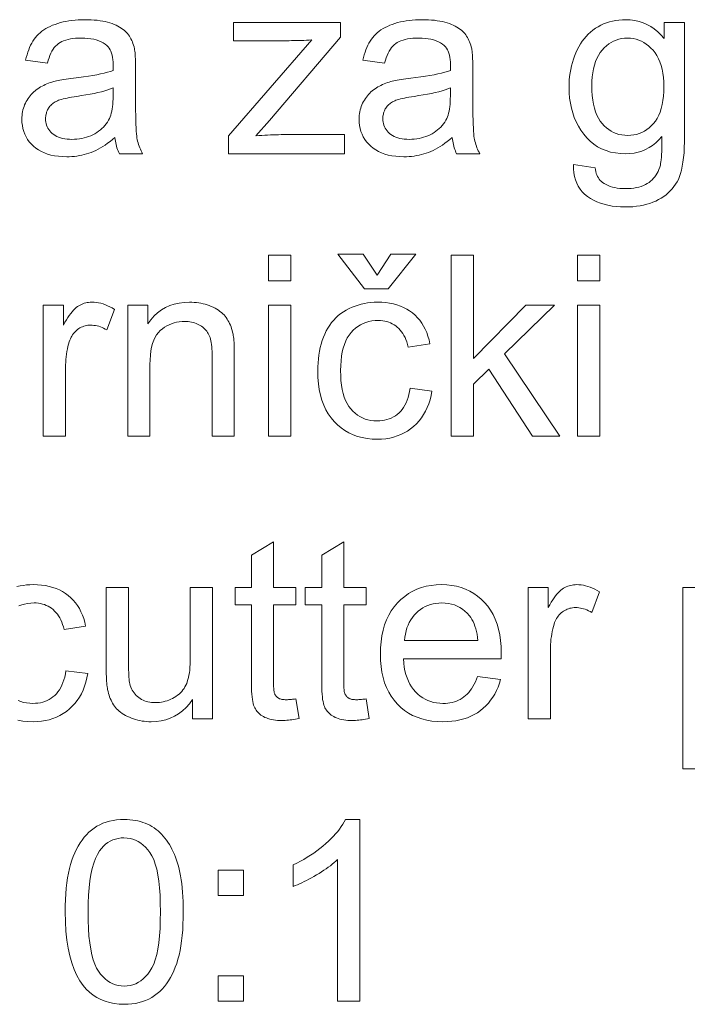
# Model space of a CAD drawing. Extents: x -99 to 297, y 0 to 420.
# Drawn here: x 224.16 to 235.24, y 267 to 283.32 of the extents above; entities that cross this region are included whole.
import ezdxf

# ---------------------------------------------------------------- set-up
doc = ezdxf.new("R2010")
doc.units = 0

msp = doc.modelspace()

# ---------------------------------------------------------------- linework, layer by layer
at = {"color": 7, "lineweight": 13}
for points in [[(225.736, 281.369), (225.695, 281.335), (225.655, 281.303), (225.615, 281.274), (225.575, 281.246), (225.535, 281.221), (225.496, 281.197), (225.457, 281.176), (225.418, 281.156), (225.38, 281.139), (225.342, 281.123), (225.304, 281.11), (225.265, 281.098), (225.226, 281.087), (225.186, 281.078), (225.146, 281.07), (225.105, 281.063), (225.063, 281.058), (225.021, 281.055), (224.979, 281.052), (224.936, 281.052), (224.866, 281.053), (224.799, 281.059), (224.736, 281.067), (224.676, 281.08), (224.619, 281.095), (224.566, 281.115), (224.516, 281.137), (224.469, 281.164), (224.425, 281.193), (224.385, 281.227), (224.349, 281.263), (224.316, 281.301), (224.287, 281.34), (224.262, 281.382), (224.241, 281.426), (224.224, 281.472), (224.21, 281.519), (224.201, 281.569), (224.195, 281.62), (224.193, 281.674), (224.194, 281.705), (224.196, 281.737), (224.199, 281.767), (224.205, 281.797), (224.211, 281.827), (224.219, 281.855), (224.229, 281.884), (224.239, 281.912), (224.252, 281.939), (224.266, 281.965), (224.281, 281.991), (224.296, 282.016), (224.313, 282.04), (224.331, 282.063), (224.349, 282.084), (224.369, 282.105), (224.389, 282.125), (224.411, 282.143), (224.433, 282.161), (224.456, 282.177), (224.48, 282.193), (224.504, 282.208), (224.529, 282.222), (224.555, 282.235), (224.581, 282.247), (224.608, 282.259), (224.635, 282.27), (224.663, 282.28), (224.692, 282.289), (224.721, 282.298), (224.744, 282.304), (224.769, 282.309), (224.796, 282.315), (224.825, 282.321), (224.857, 282.326), (224.891, 282.332), (224.927, 282.337), (224.965, 282.342), (225.006, 282.348), (225.048, 282.353), (225.135, 282.364), (225.217, 282.375), (225.295, 282.387), (225.368, 282.399), (225.436, 282.412), (225.499, 282.424), (225.558, 282.438), (225.611, 282.451), (225.661, 282.466), (225.705, 282.48), (225.706, 282.495), (225.706, 282.508), (225.706, 282.521), (225.707, 282.532), (225.707, 282.542), (225.707, 282.551), (225.707, 282.559), (225.707, 282.566), (225.707, 282.572), (225.707, 282.576), (225.706, 282.62), (225.703, 282.661), (225.698, 282.699), (225.691, 282.735), (225.681, 282.768), (225.67, 282.799), (225.656, 282.826), (225.64, 282.851), (225.623, 282.874), (225.603, 282.893), (225.573, 282.917), (225.541, 282.938), (225.506, 282.957), (225.468, 282.973), (225.427, 282.987), (225.384, 282.998), (225.338, 283.007), (225.289, 283.013), (225.238, 283.017), (225.183, 283.018), (225.133, 283.017), (225.085, 283.015), (225.04, 283.01), (224.997, 283.004), (224.958, 282.996), (224.921, 282.986), (224.886, 282.974), (224.855, 282.96), (224.826, 282.945), (224.8, 282.927), (224.776, 282.908), (224.753, 282.885), (224.731, 282.86), (224.711, 282.832), (224.692, 282.801), (224.674, 282.767), (224.658, 282.731), (224.643, 282.692), (224.629, 282.65), (224.617, 282.605), (224.256, 282.654), (224.267, 282.699), (224.279, 282.743), (224.292, 282.785), (224.306, 282.825), (224.321, 282.863), (224.338, 282.899), (224.356, 282.934), (224.376, 282.967), (224.396, 282.998), (224.418, 283.027), (224.442, 283.055), (224.467, 283.082), (224.495, 283.107), (224.524, 283.131), (224.556, 283.153), (224.589, 283.175), (224.625, 283.195), (224.662, 283.213), (224.702, 283.23), (224.743, 283.246), (224.787, 283.261), (224.831, 283.274), (224.877, 283.286), (224.924, 283.296), (224.973, 283.304), (225.023, 283.311), (225.074, 283.316), (225.127, 283.32), (225.181, 283.322), (225.237, 283.323), (225.291, 283.323), (225.344, 283.321), (225.394, 283.317), (225.443, 283.313), (225.489, 283.307), (225.533, 283.3), (225.575, 283.291), (225.615, 283.281), (225.653, 283.27), (225.689, 283.258), (225.723, 283.244), (225.755, 283.23), (225.785, 283.215), (225.813, 283.2), (225.84, 283.184), (225.864, 283.167), (225.887, 283.15), (225.908, 283.131), (225.927, 283.112), (225.945, 283.093), (225.961, 283.073), (225.975, 283.051), (225.989, 283.029), (226.002, 283.005), (226.014, 282.981), (226.025, 282.955), (226.035, 282.928), (226.044, 282.901), (226.052, 282.872), (226.059, 282.842), (226.063, 282.822), (226.066, 282.799), (226.069, 282.772), (226.071, 282.743), (226.073, 282.71), (226.075, 282.675), (226.076, 282.636), (226.077, 282.595), (226.077, 282.55), (226.078, 282.503), (226.078, 282.011), (226.078, 281.913), (226.079, 281.821), (226.08, 281.737), (226.081, 281.661), (226.084, 281.592), (226.086, 281.531), (226.089, 281.477), (226.093, 281.431), (226.097, 281.393), (226.101, 281.362), (226.106, 281.335), (226.112, 281.308), (226.119, 281.281), (226.127, 281.255), (226.136, 281.228), (226.146, 281.202), (226.157, 281.177), (226.168, 281.151), (226.181, 281.126), (226.194, 281.101), (225.81, 281.101), (225.799, 281.124), (225.788, 281.148), (225.779, 281.173), (225.77, 281.199), (225.763, 281.225), (225.756, 281.252), (225.749, 281.28), (225.744, 281.309), (225.74, 281.339)], [(231.327, 281.369), (231.286, 281.335), (231.245, 281.303), (231.205, 281.274), (231.165, 281.246), (231.126, 281.221), (231.087, 281.197), (231.048, 281.176), (231.009, 281.156), (230.971, 281.139), (230.933, 281.123), (230.895, 281.11), (230.856, 281.098), (230.817, 281.087), (230.777, 281.078), (230.737, 281.07), (230.696, 281.063), (230.654, 281.058), (230.612, 281.055), (230.57, 281.052), (230.526, 281.052), (230.457, 281.053), (230.39, 281.059), (230.327, 281.067), (230.267, 281.08), (230.21, 281.095), (230.156, 281.115), (230.106, 281.137), (230.06, 281.164), (230.016, 281.193), (229.976, 281.227), (229.939, 281.263), (229.907, 281.301), (229.878, 281.34), (229.853, 281.382), (229.832, 281.426), (229.814, 281.472), (229.801, 281.519), (229.791, 281.569), (229.786, 281.62), (229.784, 281.674), (229.784, 281.705), (229.787, 281.737), (229.79, 281.767), (229.795, 281.797), (229.802, 281.827), (229.81, 281.855), (229.819, 281.884), (229.83, 281.912), (229.842, 281.939), (229.856, 281.965), (229.871, 281.991), (229.887, 282.016), (229.904, 282.04), (229.922, 282.063), (229.94, 282.084), (229.96, 282.105), (229.98, 282.125), (230.001, 282.143), (230.024, 282.161), (230.047, 282.177), (230.07, 282.193), (230.095, 282.208), (230.12, 282.222), (230.146, 282.235), (230.172, 282.247), (230.199, 282.259), (230.226, 282.27), (230.254, 282.28), (230.282, 282.289), (230.312, 282.298), (230.334, 282.304), (230.359, 282.309), (230.387, 282.315), (230.416, 282.321), (230.448, 282.326), (230.482, 282.332), (230.518, 282.337), (230.556, 282.342), (230.596, 282.348), (230.639, 282.353), (230.726, 282.364), (230.808, 282.375), (230.886, 282.387), (230.958, 282.399), (231.026, 282.412), (231.09, 282.424), (231.148, 282.438), (231.202, 282.451), (231.251, 282.466), (231.296, 282.48), (231.296, 282.495), (231.297, 282.508), (231.297, 282.521), (231.297, 282.532), (231.297, 282.542), (231.298, 282.551), (231.298, 282.559), (231.298, 282.566), (231.298, 282.572), (231.298, 282.576), (231.297, 282.62), (231.294, 282.661), (231.289, 282.699), (231.281, 282.735), (231.272, 282.768), (231.26, 282.799), (231.247, 282.826), (231.231, 282.851), (231.213, 282.874), (231.194, 282.893), (231.164, 282.917), (231.132, 282.938), (231.097, 282.957), (231.059, 282.973), (231.018, 282.987), (230.975, 282.998), (230.929, 283.007), (230.88, 283.013), (230.828, 283.017), (230.774, 283.018), (230.723, 283.017), (230.676, 283.015), (230.63, 283.01), (230.588, 283.004), (230.548, 282.996), (230.511, 282.986), (230.477, 282.974), (230.445, 282.96), (230.417, 282.945), (230.39, 282.927), (230.366, 282.908), (230.343, 282.885), (230.322, 282.86), (230.302, 282.832), (230.283, 282.801), (230.265, 282.767), (230.249, 282.731), (230.234, 282.692), (230.22, 282.65), (230.207, 282.605), (229.847, 282.654), (229.858, 282.699), (229.869, 282.743), (229.882, 282.785), (229.897, 282.825), (229.912, 282.863), (229.929, 282.899), (229.947, 282.934), (229.966, 282.967), (229.987, 282.998), (230.009, 283.027), (230.032, 283.055), (230.058, 283.082), (230.085, 283.107), (230.115, 283.131), (230.146, 283.153), (230.18, 283.175), (230.215, 283.195), (230.253, 283.213), (230.293, 283.23), (230.334, 283.246), (230.377, 283.261), (230.422, 283.274), (230.468, 283.286), (230.515, 283.296), (230.564, 283.304), (230.614, 283.311), (230.665, 283.316), (230.718, 283.32), (230.772, 283.322), (230.827, 283.323), (230.882, 283.323), (230.934, 283.321), (230.985, 283.317), (231.033, 283.313), (231.08, 283.307), (231.124, 283.3), (231.166, 283.291), (231.206, 283.281), (231.244, 283.27), (231.28, 283.258), (231.313, 283.244), (231.345, 283.23), (231.376, 283.215), (231.404, 283.2), (231.43, 283.184), (231.455, 283.167), (231.478, 283.15), (231.499, 283.131), (231.518, 283.112), (231.535, 283.093), (231.551, 283.073), (231.566, 283.051), (231.58, 283.029), (231.593, 283.005), (231.605, 282.981), (231.616, 282.955), (231.626, 282.928), (231.635, 282.901), (231.643, 282.872), (231.65, 282.842), (231.653, 282.822), (231.657, 282.799), (231.659, 282.772), (231.662, 282.743), (231.664, 282.71), (231.665, 282.675), (231.667, 282.636), (231.668, 282.595), (231.668, 282.55), (231.668, 282.503), (231.668, 282.011), (231.669, 281.913), (231.669, 281.821), (231.671, 281.737), (231.672, 281.661), (231.674, 281.592), (231.677, 281.531), (231.68, 281.477), (231.683, 281.431), (231.687, 281.393), (231.692, 281.362), (231.697, 281.335), (231.703, 281.308), (231.71, 281.281), (231.718, 281.255), (231.727, 281.228), (231.737, 281.202), (231.747, 281.177), (231.759, 281.151), (231.772, 281.126), (231.785, 281.101), (231.4, 281.101), (231.389, 281.124), (231.379, 281.148), (231.37, 281.173), (231.361, 281.199), (231.353, 281.225), (231.346, 281.252), (231.34, 281.28), (231.335, 281.309), (231.33, 281.339)], [(233.336, 280.921), (233.694, 280.868), (233.7, 280.835), (233.706, 280.805), (233.715, 280.776), (233.725, 280.749), (233.737, 280.724), (233.75, 280.701), (233.765, 280.68), (233.781, 280.66), (233.799, 280.642), (233.819, 280.626), (233.848, 280.607), (233.878, 280.589), (233.91, 280.574), (233.945, 280.561), (233.981, 280.549), (234.02, 280.54), (234.06, 280.533), (234.103, 280.528), (234.147, 280.525), (234.194, 280.524), (234.244, 280.525), (234.291, 280.528), (234.337, 280.533), (234.38, 280.54), (234.42, 280.549), (234.459, 280.561), (234.495, 280.574), (234.528, 280.589), (234.56, 280.607), (234.589, 280.626), (234.616, 280.647), (234.641, 280.67), (234.664, 280.695), (234.685, 280.721), (234.705, 280.749), (234.723, 280.778), (234.739, 280.809), (234.754, 280.842), (234.766, 280.877), (234.777, 280.913), (234.782, 280.938), (234.787, 280.967), (234.791, 281.002), (234.795, 281.042), (234.798, 281.087), (234.8, 281.137), (234.802, 281.191), (234.803, 281.251), (234.804, 281.316), (234.803, 281.385), (234.754, 281.331), (234.702, 281.283), (234.648, 281.24), (234.591, 281.203), (234.532, 281.172), (234.471, 281.146), (234.407, 281.126), (234.341, 281.112), (234.273, 281.104), (234.202, 281.101), (234.114, 281.104), (234.031, 281.114), (233.951, 281.13), (233.876, 281.153), (233.804, 281.182), (233.737, 281.217), (233.674, 281.259), (233.614, 281.308), (233.559, 281.363), (233.508, 281.424), (233.461, 281.49), (233.42, 281.559), (233.383, 281.63), (233.351, 281.703), (233.324, 281.78), (233.302, 281.859), (233.285, 281.94), (233.272, 282.024), (233.265, 282.111), (233.263, 282.2), (233.264, 282.261), (233.267, 282.322), (233.273, 282.382), (233.281, 282.441), (233.291, 282.499), (233.303, 282.556), (233.318, 282.612), (233.335, 282.667), (233.354, 282.721), (233.375, 282.774), (233.399, 282.825), (233.424, 282.874), (233.452, 282.921), (233.481, 282.965), (233.513, 283.007), (233.547, 283.046), (233.582, 283.083), (233.62, 283.118), (233.66, 283.15), (233.701, 283.18), (233.745, 283.207), (233.79, 283.232), (233.836, 283.253), (233.884, 283.272), (233.934, 283.287), (233.985, 283.3), (234.037, 283.31), (234.091, 283.317), (234.147, 283.322), (234.204, 283.323), (234.279, 283.32), (234.352, 283.311), (234.423, 283.295), (234.49, 283.273), (234.555, 283.245), (234.617, 283.211), (234.676, 283.171), (234.733, 283.124), (234.787, 283.071), (234.838, 283.012), (234.838, 283.274), (235.178, 283.274), (235.178, 281.396), (235.177, 281.297), (235.174, 281.204), (235.169, 281.118), (235.161, 281.037), (235.152, 280.962), (235.141, 280.893), (235.127, 280.83), (235.112, 280.773), (235.094, 280.722), (235.075, 280.676), (235.053, 280.635), (235.028, 280.595), (235.002, 280.557), (234.973, 280.521), (234.941, 280.487), (234.907, 280.454), (234.871, 280.423), (234.832, 280.394), (234.791, 280.367), (234.747, 280.342), (234.701, 280.318), (234.653, 280.297), (234.603, 280.279), (234.551, 280.263), (234.497, 280.25), (234.441, 280.238), (234.383, 280.23), (234.323, 280.224), (234.26, 280.22), (234.196, 280.219), (234.119, 280.221), (234.046, 280.226), (233.976, 280.235), (233.909, 280.247), (233.844, 280.263), (233.783, 280.282), (233.725, 280.305), (233.669, 280.331), (233.617, 280.361), (233.567, 280.394), (233.522, 280.431), (233.482, 280.471), (233.446, 280.515), (233.415, 280.562), (233.39, 280.613), (233.369, 280.667), (233.354, 280.725), (233.343, 280.787), (233.337, 280.852)], [(227.619, 281.101), (227.619, 281.4), (229.002, 282.988), (228.955, 282.985), (228.91, 282.983), (228.866, 282.981), (228.823, 282.98), (228.78, 282.978), (228.739, 282.977), (228.7, 282.976), (228.661, 282.976), (228.623, 282.975), (228.587, 282.975), (227.7, 282.975), (227.7, 283.274), (229.477, 283.274), (229.477, 283.031), (228.3, 281.651), (228.073, 281.4), (228.122, 281.403), (228.171, 281.406), (228.219, 281.409), (228.266, 281.411), (228.313, 281.413), (228.359, 281.415), (228.404, 281.416), (228.449, 281.417), (228.494, 281.418), (228.537, 281.418), (229.542, 281.418), (229.542, 281.101)], [(233.641, 282.226), (233.643, 282.143), (233.648, 282.065), (233.656, 281.991), (233.668, 281.921), (233.684, 281.856), (233.702, 281.796), (233.724, 281.741), (233.75, 281.69), (233.779, 281.644), (233.811, 281.602), (233.846, 281.565), (233.882, 281.531), (233.921, 281.502), (233.961, 281.476), (234.002, 281.455), (234.046, 281.437), (234.091, 281.423), (234.138, 281.414), (234.186, 281.408), (234.237, 281.406), (234.287, 281.408), (234.335, 281.414), (234.381, 281.423), (234.426, 281.437), (234.47, 281.455), (234.512, 281.476), (234.552, 281.501), (234.59, 281.531), (234.627, 281.564), (234.662, 281.601), (234.695, 281.642), (234.724, 281.688), (234.75, 281.738), (234.772, 281.793), (234.791, 281.852), (234.807, 281.916), (234.819, 281.984), (234.827, 282.056), (234.832, 282.133), (234.834, 282.214), (234.832, 282.292), (234.827, 282.366), (234.818, 282.436), (234.806, 282.502), (234.79, 282.564), (234.77, 282.622), (234.747, 282.676), (234.721, 282.727), (234.691, 282.773), (234.657, 282.816), (234.621, 282.854), (234.583, 282.889), (234.544, 282.919), (234.504, 282.945), (234.462, 282.968), (234.419, 282.986), (234.374, 283), (234.327, 283.01), (234.28, 283.016), (234.23, 283.018), (234.182, 283.016), (234.135, 283.01), (234.09, 283), (234.046, 282.986), (234.003, 282.968), (233.962, 282.946), (233.923, 282.921), (233.885, 282.891), (233.848, 282.857), (233.813, 282.819), (233.78, 282.777), (233.751, 282.731), (233.725, 282.682), (233.703, 282.628), (233.684, 282.571), (233.669, 282.51), (233.657, 282.445), (233.648, 282.376), (233.643, 282.303)], [(225.705, 282.192), (225.663, 282.175), (225.617, 282.16), (225.567, 282.145), (225.513, 282.13), (225.455, 282.116), (225.392, 282.102), (225.326, 282.089), (225.256, 282.076), (225.182, 282.064), (225.104, 282.052), (225.059, 282.046), (225.018, 282.039), (224.979, 282.032), (224.943, 282.025), (224.91, 282.018), (224.879, 282.01), (224.851, 282.003), (224.825, 281.995), (224.802, 281.987), (224.782, 281.979), (224.764, 281.97), (224.746, 281.961), (224.73, 281.951), (224.714, 281.94), (224.699, 281.928), (224.685, 281.916), (224.672, 281.903), (224.659, 281.889), (224.648, 281.874), (224.637, 281.859), (224.627, 281.843), (224.619, 281.827), (224.611, 281.81), (224.604, 281.793), (224.599, 281.776), (224.594, 281.758), (224.59, 281.74), (224.588, 281.722), (224.586, 281.703), (224.586, 281.684), (224.587, 281.655), (224.59, 281.627), (224.596, 281.6), (224.604, 281.574), (224.614, 281.549), (224.626, 281.525), (224.64, 281.502), (224.657, 281.48), (224.676, 281.459), (224.697, 281.438), (224.721, 281.42), (224.746, 281.403), (224.774, 281.388), (224.803, 281.376), (224.835, 281.365), (224.868, 281.356), (224.904, 281.349), (224.942, 281.344), (224.982, 281.341), (225.024, 281.34), (225.066, 281.341), (225.107, 281.344), (225.147, 281.349), (225.186, 281.355), (225.225, 281.364), (225.262, 281.374), (225.299, 281.386), (225.334, 281.4), (225.369, 281.416), (225.402, 281.433), (225.435, 281.453), (225.465, 281.473), (225.494, 281.495), (225.521, 281.519), (225.546, 281.544), (225.57, 281.57), (225.591, 281.597), (225.611, 281.626), (225.629, 281.656), (225.646, 281.688), (225.657, 281.714), (225.667, 281.743), (225.676, 281.774), (225.684, 281.807), (225.69, 281.843), (225.696, 281.881), (225.7, 281.921), (225.703, 281.964), (225.705, 282.009), (225.705, 282.056)], [(231.296, 282.192), (231.254, 282.175), (231.208, 282.16), (231.158, 282.145), (231.103, 282.13), (231.045, 282.116), (230.983, 282.102), (230.917, 282.089), (230.847, 282.076), (230.773, 282.064), (230.694, 282.052), (230.65, 282.046), (230.609, 282.039), (230.57, 282.032), (230.534, 282.025), (230.5, 282.018), (230.47, 282.01), (230.441, 282.003), (230.416, 281.995), (230.393, 281.987), (230.373, 281.979), (230.355, 281.97), (230.337, 281.961), (230.32, 281.951), (230.305, 281.94), (230.29, 281.928), (230.276, 281.916), (230.262, 281.903), (230.25, 281.889), (230.238, 281.874), (230.228, 281.859), (230.218, 281.843), (230.209, 281.827), (230.202, 281.81), (230.195, 281.793), (230.189, 281.776), (230.185, 281.758), (230.181, 281.74), (230.179, 281.722), (230.177, 281.703), (230.177, 281.684), (230.178, 281.655), (230.181, 281.627), (230.187, 281.6), (230.194, 281.574), (230.204, 281.549), (230.217, 281.525), (230.231, 281.502), (230.248, 281.48), (230.267, 281.459), (230.288, 281.438), (230.311, 281.42), (230.337, 281.403), (230.364, 281.388), (230.394, 281.376), (230.425, 281.365), (230.459, 281.356), (230.495, 281.349), (230.533, 281.344), (230.573, 281.341), (230.614, 281.34), (230.657, 281.341), (230.698, 281.344), (230.738, 281.349), (230.777, 281.355), (230.816, 281.364), (230.853, 281.374), (230.889, 281.386), (230.925, 281.4), (230.959, 281.416), (230.993, 281.433), (231.025, 281.453), (231.056, 281.473), (231.085, 281.495), (231.112, 281.519), (231.137, 281.544), (231.16, 281.57), (231.182, 281.597), (231.202, 281.626), (231.22, 281.656), (231.237, 281.688), (231.248, 281.714), (231.258, 281.743), (231.267, 281.774), (231.275, 281.807), (231.281, 281.843), (231.286, 281.881), (231.291, 281.921), (231.294, 281.964), (231.295, 282.009), (231.296, 282.056)], [(228.282, 278.995), (228.282, 279.419), (228.65, 279.419), (228.65, 278.995)], [(230.082, 279.087), (230.308, 279.435), (230.725, 279.435), (230.265, 278.862), (229.872, 278.862), (229.43, 279.435), (229.851, 279.435)], [(231.308, 276.419), (231.308, 279.419), (231.677, 279.419), (231.677, 277.708), (232.548, 278.592), (233.025, 278.592), (232.194, 277.786), (233.109, 276.419), (232.655, 276.419), (231.936, 277.53), (231.677, 277.28), (231.677, 276.419)], [(233.404, 278.995), (233.404, 279.419), (233.772, 279.419), (233.772, 278.995)], [(224.549, 276.419), (224.549, 278.592), (224.881, 278.592), (224.881, 278.262), (224.906, 278.307), (224.931, 278.349), (224.955, 278.387), (224.979, 278.422), (225.003, 278.454), (225.026, 278.483), (225.049, 278.509), (225.071, 278.532), (225.093, 278.551), (225.115, 278.567), (225.137, 278.581), (225.159, 278.594), (225.181, 278.605), (225.204, 278.615), (225.228, 278.623), (225.251, 278.629), (225.276, 278.634), (225.3, 278.638), (225.326, 278.64), (225.351, 278.641), (225.389, 278.64), (225.426, 278.636), (225.463, 278.63), (225.501, 278.622), (225.539, 278.611), (225.577, 278.598), (225.615, 278.583), (225.653, 278.565), (225.691, 278.545), (225.73, 278.522), (225.603, 278.181), (225.576, 278.196), (225.549, 278.209), (225.522, 278.221), (225.495, 278.232), (225.468, 278.241), (225.441, 278.248), (225.414, 278.253), (225.387, 278.257), (225.36, 278.26), (225.333, 278.26), (225.309, 278.26), (225.285, 278.258), (225.263, 278.254), (225.24, 278.249), (225.218, 278.242), (225.197, 278.234), (225.176, 278.225), (225.155, 278.214), (225.135, 278.202), (225.116, 278.188), (225.097, 278.173), (225.08, 278.156), (225.063, 278.139), (225.048, 278.121), (225.033, 278.101), (225.02, 278.08), (225.008, 278.059), (224.997, 278.036), (224.987, 278.011), (224.979, 277.986), (224.967, 277.947), (224.957, 277.906), (224.947, 277.865), (224.939, 277.823), (224.933, 277.781), (224.927, 277.737), (224.923, 277.693), (224.92, 277.648), (224.918, 277.603), (224.917, 277.556), (224.917, 276.419)], [(225.949, 276.419), (225.949, 278.592), (226.28, 278.592), (226.28, 278.283), (226.33, 278.351), (226.385, 278.412), (226.443, 278.466), (226.506, 278.512), (226.573, 278.552), (226.644, 278.584), (226.72, 278.609), (226.8, 278.627), (226.884, 278.637), (226.972, 278.641), (227.011, 278.64), (227.049, 278.638), (227.087, 278.635), (227.124, 278.63), (227.16, 278.623), (227.196, 278.616), (227.231, 278.606), (227.266, 278.596), (227.3, 278.584), (227.333, 278.57), (227.365, 278.556), (227.396, 278.54), (227.424, 278.524), (227.452, 278.507), (227.477, 278.489), (227.501, 278.47), (227.523, 278.45), (227.544, 278.429), (227.563, 278.408), (227.58, 278.385), (227.596, 278.362), (227.61, 278.338), (227.624, 278.313), (227.637, 278.287), (227.649, 278.26), (227.66, 278.232), (227.67, 278.204), (227.679, 278.174), (227.687, 278.144), (227.694, 278.113), (227.698, 278.091), (227.702, 278.066), (227.705, 278.038), (227.707, 278.007), (227.71, 277.972), (227.712, 277.935), (227.713, 277.895), (227.714, 277.851), (227.715, 277.805), (227.715, 277.755), (227.715, 276.419), (227.346, 276.419), (227.346, 277.741), (227.346, 277.785), (227.345, 277.826), (227.343, 277.866), (227.34, 277.903), (227.336, 277.937), (227.331, 277.97), (227.325, 278), (227.319, 278.028), (227.312, 278.054), (227.303, 278.077), (227.294, 278.099), (227.284, 278.12), (227.272, 278.14), (227.258, 278.159), (227.244, 278.178), (227.228, 278.195), (227.211, 278.211), (227.192, 278.227), (227.172, 278.242), (227.151, 278.255), (227.129, 278.268), (227.106, 278.279), (227.082, 278.289), (227.057, 278.298), (227.032, 278.305), (227.006, 278.311), (226.979, 278.316), (226.952, 278.319), (226.923, 278.321), (226.894, 278.322), (226.848, 278.32), (226.803, 278.316), (226.759, 278.308), (226.716, 278.298), (226.675, 278.284), (226.635, 278.268), (226.596, 278.249), (226.559, 278.226), (226.523, 278.201), (226.488, 278.172), (226.456, 278.14), (226.426, 278.102), (226.401, 278.059), (226.379, 278.01), (226.36, 277.956), (226.344, 277.897), (226.332, 277.832), (226.324, 277.762), (226.319, 277.686), (226.317, 277.606), (226.317, 276.419)], [(228.282, 276.419), (228.282, 278.592), (228.65, 278.592), (228.65, 276.419)], [(230.629, 277.215), (230.991, 277.168), (230.977, 277.094), (230.96, 277.024), (230.939, 276.958), (230.914, 276.894), (230.885, 276.834), (230.853, 276.777), (230.817, 276.723), (230.778, 276.673), (230.734, 276.625), (230.687, 276.581), (230.637, 276.541), (230.585, 276.505), (230.53, 276.473), (230.474, 276.446), (230.415, 276.423), (230.354, 276.403), (230.29, 276.389), (230.225, 276.378), (230.157, 276.372), (230.087, 276.37), (229.999, 276.372), (229.915, 276.381), (229.835, 276.396), (229.758, 276.416), (229.684, 276.443), (229.614, 276.475), (229.548, 276.512), (229.485, 276.556), (229.425, 276.606), (229.369, 276.661), (229.318, 276.722), (229.272, 276.788), (229.231, 276.859), (229.196, 276.935), (229.166, 277.016), (229.142, 277.102), (229.123, 277.193), (229.109, 277.29), (229.101, 277.391), (229.098, 277.497), (229.099, 277.567), (229.103, 277.634), (229.109, 277.7), (229.117, 277.765), (229.127, 277.827), (229.14, 277.888), (229.155, 277.947), (229.173, 278.004), (229.193, 278.059), (229.215, 278.113), (229.239, 278.165), (229.266, 278.213), (229.296, 278.26), (229.328, 278.303), (229.362, 278.344), (229.399, 278.382), (229.438, 278.418), (229.479, 278.451), (229.523, 278.481), (229.57, 278.509), (229.618, 278.534), (229.667, 278.557), (229.717, 278.576), (229.767, 278.594), (229.819, 278.608), (229.871, 278.62), (229.924, 278.629), (229.978, 278.636), (230.033, 278.64), (230.089, 278.641), (230.158, 278.639), (230.225, 278.634), (230.289, 278.625), (230.351, 278.612), (230.41, 278.596), (230.467, 278.577), (230.521, 278.553), (230.573, 278.526), (230.621, 278.496), (230.668, 278.462), (230.711, 278.425), (230.751, 278.384), (230.788, 278.341), (230.822, 278.295), (230.852, 278.245), (230.88, 278.193), (230.904, 278.138), (230.924, 278.079), (230.942, 278.018), (230.956, 277.953), (230.598, 277.898), (230.587, 277.941), (230.575, 277.981), (230.56, 278.02), (230.545, 278.056), (230.527, 278.09), (230.508, 278.122), (230.488, 278.152), (230.466, 278.179), (230.442, 278.205), (230.417, 278.228), (230.39, 278.249), (230.363, 278.267), (230.334, 278.284), (230.304, 278.298), (230.274, 278.311), (230.242, 278.321), (230.209, 278.328), (230.174, 278.334), (230.139, 278.337), (230.103, 278.338), (230.048, 278.336), (229.996, 278.33), (229.945, 278.32), (229.897, 278.306), (229.851, 278.288), (229.807, 278.266), (229.764, 278.24), (229.724, 278.211), (229.686, 278.177), (229.651, 278.139), (229.618, 278.096), (229.588, 278.05), (229.562, 277.998), (229.539, 277.942), (229.52, 277.881), (229.505, 277.816), (229.492, 277.746), (229.484, 277.671), (229.478, 277.591), (229.477, 277.507), (229.478, 277.422), (229.483, 277.342), (229.492, 277.266), (229.504, 277.195), (229.519, 277.129), (229.537, 277.068), (229.559, 277.012), (229.584, 276.96), (229.613, 276.913), (229.645, 276.871), (229.679, 276.833), (229.716, 276.799), (229.754, 276.77), (229.795, 276.744), (229.838, 276.722), (229.883, 276.704), (229.93, 276.69), (229.978, 276.68), (230.029, 276.674), (230.082, 276.672), (230.125, 276.674), (230.166, 276.678), (230.206, 276.684), (230.245, 276.694), (230.281, 276.706), (230.317, 276.72), (230.351, 276.738), (230.384, 276.758), (230.415, 276.78), (230.445, 276.805), (230.473, 276.833), (230.499, 276.864), (230.522, 276.898), (230.544, 276.935), (230.563, 276.974), (230.581, 277.017), (230.596, 277.062), (230.609, 277.11), (230.62, 277.161)], [(233.404, 276.419), (233.404, 278.592), (233.772, 278.592), (233.772, 276.419)], [(228.735, 272.066), (228.788, 271.741), (228.757, 271.734), (228.727, 271.729), (228.698, 271.724), (228.669, 271.72), (228.641, 271.716), (228.613, 271.713), (228.586, 271.711), (228.56, 271.709), (228.535, 271.708), (228.51, 271.708), (228.471, 271.709), (228.433, 271.71), (228.398, 271.714), (228.364, 271.718), (228.332, 271.724), (228.302, 271.731), (228.273, 271.739), (228.247, 271.749), (228.222, 271.759), (228.199, 271.771), (228.177, 271.784), (228.157, 271.798), (228.138, 271.813), (228.121, 271.828), (228.105, 271.845), (228.09, 271.862), (228.076, 271.88), (228.064, 271.898), (228.053, 271.918), (228.043, 271.938), (228.035, 271.961), (228.027, 271.989), (228.02, 272.021), (228.014, 272.057), (228.009, 272.099), (228.005, 272.144), (228.002, 272.195), (228, 272.25), (227.999, 272.309), (227.998, 272.373), (227.998, 273.623), (227.728, 273.623), (227.728, 273.91), (227.998, 273.91), (227.998, 274.448), (228.364, 274.669), (228.364, 273.91), (228.735, 273.91), (228.735, 273.623), (228.364, 273.623), (228.364, 272.353), (228.365, 272.322), (228.365, 272.294), (228.366, 272.268), (228.368, 272.244), (228.369, 272.223), (228.371, 272.204), (228.374, 272.187), (228.377, 272.172), (228.38, 272.16), (228.384, 272.15), (228.388, 272.141), (228.393, 272.133), (228.398, 272.125), (228.403, 272.117), (228.41, 272.11), (228.416, 272.103), (228.423, 272.096), (228.431, 272.09), (228.439, 272.084), (228.447, 272.078), (228.457, 272.073), (228.466, 272.069), (228.477, 272.065), (228.489, 272.061), (228.501, 272.058), (228.514, 272.056), (228.528, 272.054), (228.542, 272.053), (228.557, 272.052), (228.573, 272.052), (228.586, 272.052), (228.599, 272.052), (228.614, 272.053), (228.629, 272.054), (228.644, 272.055), (228.661, 272.057), (228.678, 272.059), (228.696, 272.061), (228.715, 272.063)], [(229.899, 272.066), (229.952, 271.741), (229.922, 271.734), (229.892, 271.729), (229.862, 271.724), (229.833, 271.72), (229.805, 271.716), (229.778, 271.713), (229.751, 271.711), (229.725, 271.709), (229.699, 271.708), (229.674, 271.708), (229.635, 271.709), (229.598, 271.71), (229.562, 271.714), (229.528, 271.718), (229.496, 271.724), (229.466, 271.731), (229.438, 271.739), (229.411, 271.749), (229.386, 271.759), (229.363, 271.771), (229.342, 271.784), (229.322, 271.798), (229.303, 271.813), (229.285, 271.828), (229.269, 271.845), (229.254, 271.862), (229.241, 271.88), (229.228, 271.898), (229.217, 271.918), (229.208, 271.938), (229.199, 271.961), (229.191, 271.989), (229.185, 272.021), (229.179, 272.057), (229.174, 272.099), (229.17, 272.144), (229.167, 272.195), (229.164, 272.25), (229.163, 272.309), (229.163, 272.373), (229.163, 273.623), (228.892, 273.623), (228.892, 273.91), (229.163, 273.91), (229.163, 274.448), (229.529, 274.669), (229.529, 273.91), (229.899, 273.91), (229.899, 273.623), (229.529, 273.623), (229.529, 272.353), (229.529, 272.322), (229.53, 272.294), (229.531, 272.268), (229.532, 272.244), (229.534, 272.223), (229.536, 272.204), (229.538, 272.187), (229.541, 272.172), (229.545, 272.16), (229.548, 272.15), (229.552, 272.141), (229.557, 272.133), (229.562, 272.125), (229.568, 272.117), (229.574, 272.11), (229.58, 272.103), (229.588, 272.096), (229.595, 272.09), (229.603, 272.084), (229.612, 272.078), (229.621, 272.073), (229.631, 272.069), (229.642, 272.065), (229.653, 272.061), (229.665, 272.058), (229.678, 272.056), (229.692, 272.054), (229.706, 272.053), (229.722, 272.052), (229.738, 272.052), (229.75, 272.052), (229.764, 272.052), (229.778, 272.053), (229.793, 272.054), (229.809, 272.055), (229.825, 272.057), (229.843, 272.059), (229.861, 272.061), (229.88, 272.063)], [(227.024, 271.737), (227.024, 272.056), (226.972, 271.986), (226.915, 271.923), (226.855, 271.868), (226.792, 271.82), (226.725, 271.78), (226.654, 271.746), (226.58, 271.721), (226.502, 271.702), (226.42, 271.691), (226.334, 271.687), (226.296, 271.688), (226.259, 271.69), (226.221, 271.694), (226.185, 271.699), (226.149, 271.706), (226.113, 271.714), (226.078, 271.724), (226.043, 271.735), (226.009, 271.747), (225.975, 271.761), (225.943, 271.776), (225.912, 271.792), (225.883, 271.809), (225.856, 271.826), (225.83, 271.844), (225.806, 271.863), (225.784, 271.883), (225.763, 271.903), (225.745, 271.924), (225.728, 271.946), (225.712, 271.969), (225.697, 271.993), (225.684, 272.018), (225.671, 272.044), (225.659, 272.07), (225.648, 272.098), (225.638, 272.127), (225.629, 272.157), (225.621, 272.188), (225.614, 272.22), (225.61, 272.242), (225.606, 272.268), (225.603, 272.296), (225.6, 272.327), (225.597, 272.36), (225.595, 272.395), (225.594, 272.434), (225.593, 272.474), (225.592, 272.518), (225.592, 272.563), (225.592, 273.91), (225.96, 273.91), (225.96, 272.704), (225.96, 272.649), (225.961, 272.597), (225.962, 272.548), (225.964, 272.504), (225.966, 272.463), (225.968, 272.426), (225.971, 272.393), (225.974, 272.363), (225.978, 272.338), (225.982, 272.316), (225.99, 272.287), (226, 272.26), (226.01, 272.234), (226.023, 272.209), (226.037, 272.186), (226.052, 272.164), (226.069, 272.143), (226.088, 272.123), (226.108, 272.105), (226.13, 272.088), (226.153, 272.072), (226.177, 272.058), (226.202, 272.045), (226.228, 272.034), (226.256, 272.025), (226.284, 272.018), (226.313, 272.012), (226.344, 272.008), (226.376, 272.005), (226.408, 272.005), (226.441, 272.005), (226.474, 272.008), (226.506, 272.012), (226.537, 272.018), (226.569, 272.026), (226.6, 272.035), (226.63, 272.046), (226.66, 272.059), (226.69, 272.073), (226.719, 272.09), (226.747, 272.107), (226.774, 272.126), (226.799, 272.146), (226.822, 272.167), (226.843, 272.19), (226.863, 272.214), (226.881, 272.239), (226.897, 272.265), (226.912, 272.292), (226.925, 272.321), (226.936, 272.351), (226.947, 272.385), (226.956, 272.42), (226.963, 272.459), (226.97, 272.5), (226.976, 272.544), (226.98, 272.59), (226.983, 272.639), (226.985, 272.691), (226.985, 272.745), (226.985, 273.91), (227.354, 273.91), (227.354, 271.737)], [(231.747, 272.436), (232.128, 272.389), (232.108, 272.324), (232.086, 272.262), (232.06, 272.203), (232.031, 272.146), (231.999, 272.093), (231.964, 272.043), (231.927, 271.996), (231.885, 271.951), (231.841, 271.91), (231.794, 271.872), (231.744, 271.837), (231.691, 271.805), (231.636, 271.778), (231.578, 271.754), (231.517, 271.733), (231.453, 271.717), (231.387, 271.704), (231.318, 271.695), (231.246, 271.689), (231.172, 271.687), (231.079, 271.69), (230.989, 271.699), (230.904, 271.714), (230.822, 271.734), (230.745, 271.761), (230.671, 271.793), (230.601, 271.831), (230.536, 271.875), (230.474, 271.925), (230.416, 271.981), (230.363, 272.042), (230.315, 272.108), (230.274, 272.179), (230.237, 272.254), (230.206, 272.334), (230.181, 272.419), (230.162, 272.508), (230.148, 272.602), (230.139, 272.701), (230.137, 272.805), (230.139, 272.912), (230.148, 273.014), (230.162, 273.112), (230.182, 273.204), (230.207, 273.292), (230.238, 273.375), (230.275, 273.452), (230.317, 273.525), (230.365, 273.593), (230.419, 273.656), (230.477, 273.714), (230.539, 273.765), (230.604, 273.811), (230.672, 273.85), (230.743, 273.883), (230.818, 273.91), (230.897, 273.932), (230.978, 273.947), (231.063, 273.956), (231.152, 273.959), (231.237, 273.956), (231.32, 273.947), (231.399, 273.932), (231.475, 273.911), (231.548, 273.885), (231.617, 273.852), (231.684, 273.814), (231.747, 273.769), (231.807, 273.719), (231.864, 273.662), (231.916, 273.6), (231.963, 273.534), (232.005, 273.462), (232.041, 273.386), (232.071, 273.305), (232.096, 273.219), (232.115, 273.128), (232.129, 273.033), (232.137, 272.933), (232.14, 272.827), (232.14, 272.82), (232.14, 272.813), (232.14, 272.805), (232.14, 272.796), (232.14, 272.786), (232.139, 272.776), (232.139, 272.765), (232.139, 272.754), (232.138, 272.742), (232.138, 272.729), (230.517, 272.729), (230.523, 272.659), (230.532, 272.593), (230.544, 272.529), (230.56, 272.469), (230.578, 272.413), (230.6, 272.36), (230.625, 272.31), (230.653, 272.263), (230.685, 272.22), (230.72, 272.181), (230.757, 272.144), (230.796, 272.112), (230.837, 272.084), (230.88, 272.059), (230.925, 272.038), (230.971, 272.021), (231.019, 272.007), (231.069, 271.998), (231.121, 271.992), (231.174, 271.99), (231.214, 271.991), (231.253, 271.995), (231.29, 272), (231.327, 272.007), (231.362, 272.017), (231.396, 272.029), (231.429, 272.042), (231.46, 272.058), (231.491, 272.077), (231.52, 272.097), (231.548, 272.119), (231.575, 272.144), (231.601, 272.172), (231.625, 272.202), (231.648, 272.235), (231.671, 272.27), (231.691, 272.308), (231.711, 272.348), (231.73, 272.391)], [(232.586, 271.737), (232.586, 273.91), (232.918, 273.91), (232.918, 273.58), (232.943, 273.625), (232.968, 273.667), (232.992, 273.705), (233.016, 273.74), (233.04, 273.772), (233.063, 273.801), (233.086, 273.827), (233.108, 273.85), (233.13, 273.869), (233.152, 273.885), (233.174, 273.899), (233.196, 273.912), (233.218, 273.923), (233.241, 273.932), (233.265, 273.941), (233.289, 273.947), (233.313, 273.952), (233.338, 273.956), (233.363, 273.958), (233.388, 273.959), (233.426, 273.958), (233.463, 273.954), (233.501, 273.948), (233.538, 273.94), (233.576, 273.929), (233.614, 273.916), (233.652, 273.901), (233.69, 273.883), (233.729, 273.863), (233.767, 273.84), (233.64, 273.499), (233.613, 273.514), (233.586, 273.527), (233.559, 273.539), (233.532, 273.55), (233.505, 273.558), (233.478, 273.566), (233.451, 273.571), (233.424, 273.575), (233.397, 273.578), (233.37, 273.578), (233.346, 273.578), (233.323, 273.575), (233.3, 273.572), (233.277, 273.567), (233.255, 273.56), (233.234, 273.552), (233.213, 273.543), (233.192, 273.532), (233.173, 273.519), (233.153, 273.506), (233.134, 273.491), (233.117, 273.474), (233.1, 273.457), (233.085, 273.439), (233.071, 273.419), (233.057, 273.398), (233.045, 273.376), (233.035, 273.353), (233.025, 273.329), (233.016, 273.304), (233.004, 273.264), (232.994, 273.224), (232.985, 273.183), (232.977, 273.141), (232.97, 273.098), (232.964, 273.055), (232.96, 273.011), (232.957, 272.966), (232.955, 272.921), (232.955, 272.874), (232.955, 271.737)], [(230.538, 273.032), (231.751, 273.032), (231.745, 273.085), (231.738, 273.136), (231.728, 273.184), (231.717, 273.229), (231.704, 273.272), (231.689, 273.312), (231.673, 273.349), (231.654, 273.383), (231.634, 273.414), (231.612, 273.443), (231.576, 273.484), (231.538, 273.52), (231.497, 273.552), (231.455, 273.579), (231.41, 273.603), (231.363, 273.622), (231.315, 273.637), (231.264, 273.648), (231.211, 273.654), (231.156, 273.656), (231.106, 273.654), (231.057, 273.649), (231.011, 273.641), (230.966, 273.629), (230.922, 273.614), (230.88, 273.595), (230.84, 273.573), (230.801, 273.547), (230.764, 273.518), (230.729, 273.486), (230.696, 273.451), (230.666, 273.414), (230.639, 273.374), (230.615, 273.332), (230.595, 273.288), (230.577, 273.241), (230.563, 273.192), (230.551, 273.141), (230.543, 273.088)], [(224.912, 268.534), (224.913, 268.638), (224.917, 268.738), (224.922, 268.835), (224.93, 268.926), (224.94, 269.014), (224.952, 269.098), (224.966, 269.177), (224.982, 269.252), (225.001, 269.323), (225.022, 269.39), (225.045, 269.454), (225.07, 269.514), (225.097, 269.572), (225.126, 269.626), (225.158, 269.678), (225.191, 269.726), (225.227, 269.772), (225.265, 269.814), (225.305, 269.854), (225.347, 269.891), (225.391, 269.924), (225.438, 269.954), (225.487, 269.98), (225.538, 270.003), (225.591, 270.023), (225.646, 270.039), (225.704, 270.051), (225.764, 270.06), (225.826, 270.065), (225.89, 270.067), (225.938, 270.066), (225.985, 270.063), (226.03, 270.058), (226.074, 270.051), (226.117, 270.042), (226.159, 270.032), (226.199, 270.019), (226.239, 270.005), (226.277, 269.988), (226.314, 269.97), (226.35, 269.949), (226.384, 269.927), (226.418, 269.903), (226.45, 269.878), (226.48, 269.851), (226.51, 269.822), (226.538, 269.791), (226.565, 269.759), (226.59, 269.725), (226.615, 269.689), (226.638, 269.652), (226.66, 269.613), (226.681, 269.572), (226.702, 269.53), (226.721, 269.486), (226.739, 269.441), (226.756, 269.394), (226.772, 269.345), (226.787, 269.295), (226.801, 269.243), (226.814, 269.189), (226.825, 269.131), (226.835, 269.069), (226.844, 269.003), (226.852, 268.934), (226.858, 268.862), (226.863, 268.785), (226.866, 268.705), (226.868, 268.621), (226.869, 268.534), (226.868, 268.43), (226.864, 268.331), (226.859, 268.236), (226.851, 268.144), (226.841, 268.057), (226.83, 267.974), (226.815, 267.895), (226.799, 267.82), (226.781, 267.749), (226.76, 267.682), (226.737, 267.618), (226.712, 267.558), (226.685, 267.5), (226.656, 267.446), (226.625, 267.394), (226.591, 267.345), (226.556, 267.3), (226.518, 267.257), (226.478, 267.217), (226.436, 267.18), (226.391, 267.147), (226.345, 267.117), (226.296, 267.09), (226.245, 267.067), (226.191, 267.048), (226.136, 267.032), (226.078, 267.019), (226.018, 267.01), (225.955, 267.005), (225.89, 267.003), (225.806, 267.006), (225.724, 267.016), (225.647, 267.031), (225.573, 267.053), (225.503, 267.081), (225.437, 267.115), (225.374, 267.156), (225.315, 267.202), (225.26, 267.255), (225.209, 267.314), (225.153, 267.394), (225.102, 267.483), (225.058, 267.581), (225.019, 267.689), (224.986, 267.806), (224.96, 267.933), (224.939, 268.069), (224.924, 268.215), (224.915, 268.37)], [(229.795, 267.054), (229.427, 267.054), (229.427, 269.402), (229.399, 269.376), (229.37, 269.351), (229.339, 269.326), (229.307, 269.3), (229.273, 269.275), (229.237, 269.249), (229.2, 269.224), (229.161, 269.199), (229.12, 269.173), (229.078, 269.148), (229.035, 269.123), (228.993, 269.1), (228.952, 269.077), (228.912, 269.057), (228.873, 269.037), (228.834, 269.018), (228.797, 269.001), (228.76, 268.986), (228.725, 268.971), (228.69, 268.958), (228.69, 269.314), (228.751, 269.343), (228.81, 269.374), (228.868, 269.406), (228.925, 269.44), (228.979, 269.474), (229.033, 269.51), (229.084, 269.547), (229.135, 269.585), (229.183, 269.625), (229.23, 269.666), (229.275, 269.707), (229.317, 269.748), (229.357, 269.789), (229.393, 269.829), (229.428, 269.869), (229.459, 269.909), (229.488, 269.949), (229.514, 269.988), (229.537, 270.028), (229.558, 270.067), (229.795, 270.067)], [(225.291, 268.534), (225.293, 268.391), (225.298, 268.258), (225.306, 268.135), (225.318, 268.022), (225.334, 267.919), (225.353, 267.825), (225.376, 267.742), (225.401, 267.668), (225.431, 267.605), (225.464, 267.551), (225.499, 267.504), (225.536, 267.463), (225.575, 267.426), (225.615, 267.394), (225.657, 267.367), (225.7, 267.345), (225.745, 267.328), (225.792, 267.316), (225.84, 267.309), (225.89, 267.306), (225.94, 267.309), (225.989, 267.316), (226.035, 267.328), (226.08, 267.345), (226.124, 267.368), (226.166, 267.395), (226.206, 267.426), (226.245, 267.463), (226.282, 267.505), (226.317, 267.552), (226.35, 267.606), (226.379, 267.67), (226.405, 267.743), (226.428, 267.827), (226.447, 267.92), (226.462, 268.023), (226.474, 268.136), (226.483, 268.259), (226.488, 268.392), (226.49, 268.534), (226.488, 268.677), (226.483, 268.81), (226.474, 268.934), (226.462, 269.047), (226.447, 269.15), (226.428, 269.244), (226.405, 269.327), (226.379, 269.401), (226.35, 269.465), (226.317, 269.518), (226.282, 269.565), (226.245, 269.606), (226.206, 269.642), (226.165, 269.674), (226.123, 269.701), (226.079, 269.723), (226.033, 269.74), (225.986, 269.752), (225.937, 269.759), (225.886, 269.762), (225.837, 269.76), (225.789, 269.753), (225.743, 269.742), (225.7, 269.727), (225.658, 269.708), (225.619, 269.684), (225.581, 269.657), (225.546, 269.624), (225.512, 269.588), (225.481, 269.547), (225.445, 269.487), (225.413, 269.419), (225.384, 269.341), (225.359, 269.253), (225.338, 269.157), (225.321, 269.051), (225.308, 268.935), (225.298, 268.811), (225.293, 268.677)], [(227.448, 268.808), (227.448, 269.228), (227.867, 269.228), (227.867, 268.808)], [(227.448, 267.054), (227.448, 267.474), (227.867, 267.474), (227.867, 267.054)]]:
    msp.add_lwpolyline(points, close=True, dxfattribs=at)
for points in [[(224.112, 273.926), (224.165, 273.938), (224.218, 273.947), (224.272, 273.954), (224.327, 273.958), (224.382, 273.959), (224.452, 273.957), (224.519, 273.952), (224.583, 273.943), (224.645, 273.93), (224.704, 273.914), (224.761, 273.894), (224.815, 273.871), (224.866, 273.844), (224.915, 273.814), (224.961, 273.78), (225.005, 273.743), (225.045, 273.702), (225.082, 273.659), (225.116, 273.613), (225.146, 273.563), (225.173, 273.511), (225.197, 273.456), (225.218, 273.397), (225.236, 273.336), (225.25, 273.271), (224.892, 273.216), (224.881, 273.259), (224.868, 273.299), (224.854, 273.338), (224.838, 273.374), (224.821, 273.408), (224.802, 273.44), (224.782, 273.47), (224.759, 273.497), (224.736, 273.522), (224.711, 273.546), (224.684, 273.567), (224.657, 273.585), (224.628, 273.602), (224.598, 273.616), (224.567, 273.628), (224.535, 273.638), (224.502, 273.646), (224.468, 273.652), (224.433, 273.655), (224.397, 273.656), (224.342, 273.654), (224.289, 273.648), (224.239, 273.638), (224.191, 273.624), (224.144, 273.606)], [(235.519, 270.904), (235.15, 270.904), (235.15, 273.91), (235.486, 273.91)], [(224.132, 272.04), (224.176, 272.022), (224.223, 272.008), (224.272, 271.998), (224.323, 271.992), (224.376, 271.99), (224.419, 271.992), (224.46, 271.996), (224.5, 272.002), (224.538, 272.012), (224.575, 272.024), (224.611, 272.038), (224.645, 272.056), (224.677, 272.075), (224.709, 272.098), (224.738, 272.123), (224.766, 272.151), (224.792, 272.182), (224.816, 272.216), (224.838, 272.253), (224.857, 272.292), (224.874, 272.335), (224.89, 272.38), (224.903, 272.428), (224.914, 272.479), (224.922, 272.533), (225.285, 272.486), (225.271, 272.412), (225.254, 272.342), (225.232, 272.276), (225.208, 272.212), (225.179, 272.152), (225.147, 272.095), (225.111, 272.041), (225.071, 271.99), (225.028, 271.943), (224.981, 271.899), (224.931, 271.859), (224.879, 271.823), (224.824, 271.791), (224.767, 271.764), (224.708, 271.74), (224.647, 271.721), (224.584, 271.707), (224.518, 271.696), (224.45, 271.69), (224.38, 271.687), (224.293, 271.69), (224.209, 271.699), (224.128, 271.714)]]:
    msp.add_lwpolyline(points, dxfattribs=at)

doc.saveas('drawing.dxf')
